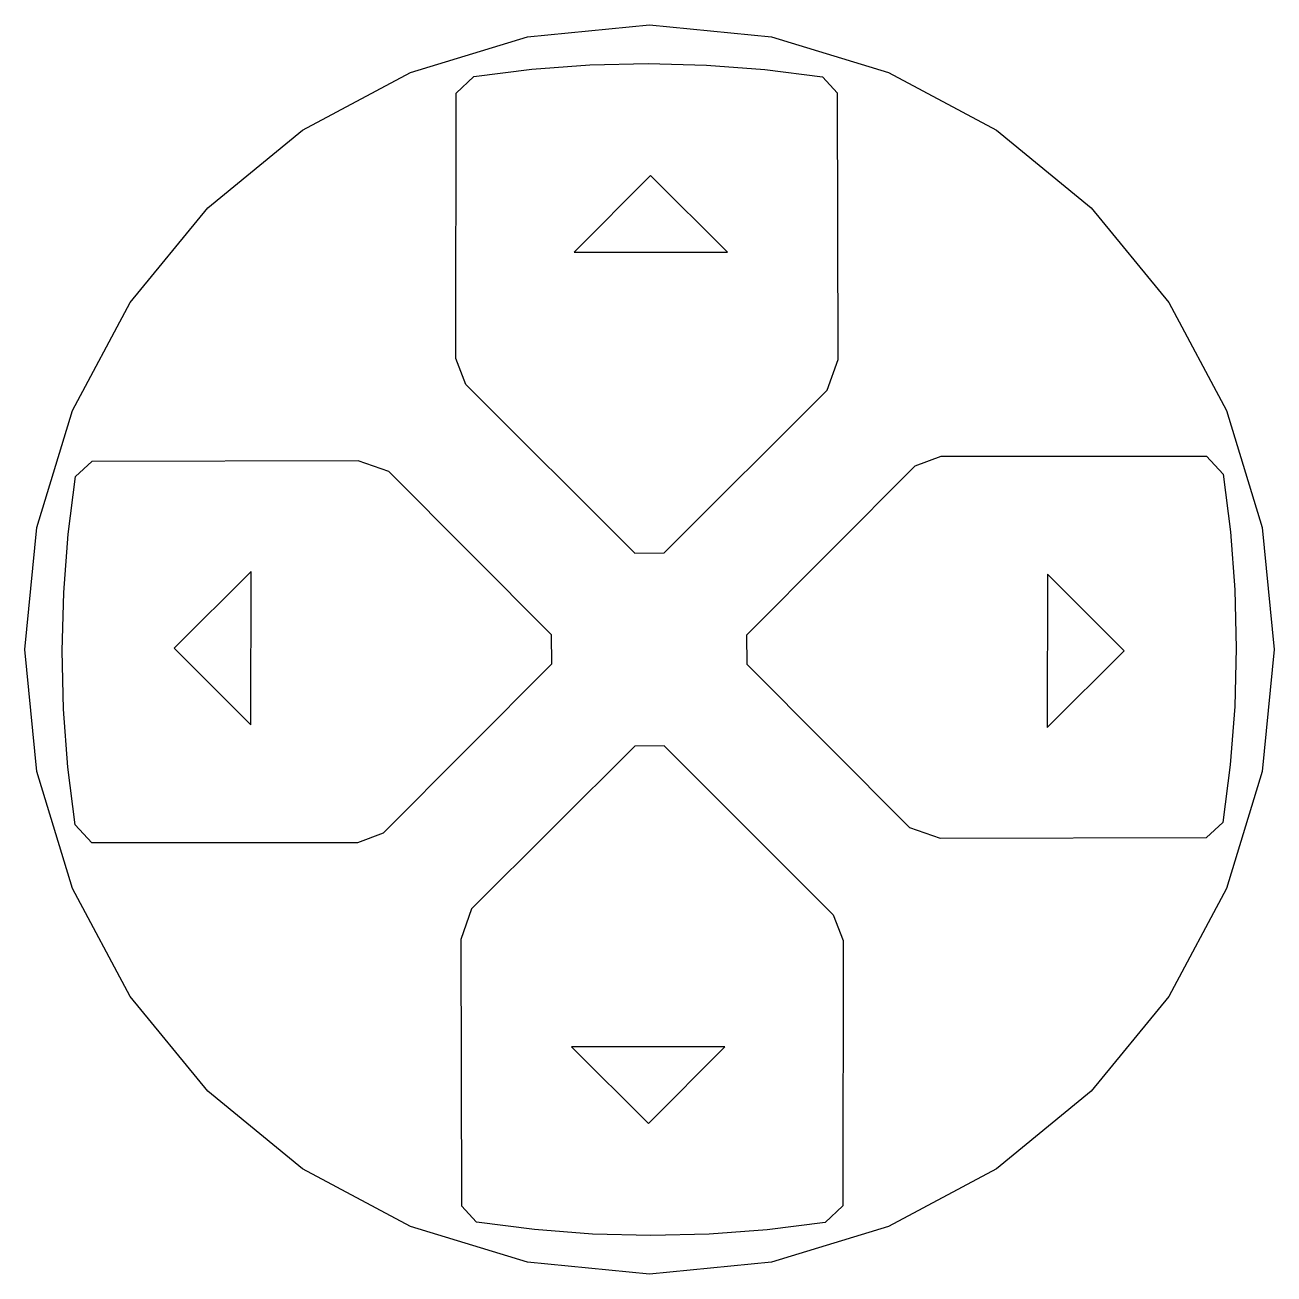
# Model space of a CAD drawing. Header units: millimetres. Extents: x -100 to 100, y -100 to 100.
import ezdxf

# ---------------------------------------------------------------- set-up
doc = ezdxf.new("R2010")
doc.units = ezdxf.units.MM

msp = doc.modelspace()

# ---------------------------------------------------------------- linework, layer by layer
at = {"color": 3}
for p, q in [((-19.69, 98.28), (-0.18, 100.2)), ((-0.18, 100.2), (19.33, 98.28)), ((-38.45, 92.59), (-19.69, 98.28)), ((19.33, 98.28), (38.09, 92.59)), ((-9.72, 93.81), (-0.39, 94.04)), ((-0.39, 94.04), (8.95, 93.79)), ((-55.74, 83.35), (-38.45, 92.59)), ((-28.29, 91.94), (-19.03, 93.11)), ((-19.03, 93.11), (-9.72, 93.81)), ((8.95, 93.79), (18.26, 93.08)), ((18.26, 93.08), (27.52, 91.89)), ((38.09, 92.59), (55.38, 83.35)), ((-31.16, 89.29), (-28.29, 91.94)), ((29.92, 89.29), (27.52, 91.89)), ((-31.17, 46.78), (-31.16, 89.29)), ((30.02, 46.64), (29.92, 89.29)), ((-70.89, 70.91), (-55.74, 83.35)), ((55.38, 83.35), (70.53, 70.91)), ((0, 76.08), (-12.26, 63.81)), ((0, 76.08), (12.29, 63.8)), ((-83.33, 55.76), (-70.89, 70.91)), ((70.53, 70.91), (82.97, 55.76)), ((-12.26, 63.81), (12.29, 63.8)), ((-92.57, 38.47), (-83.33, 55.76)), ((82.97, 55.76), (92.21, 38.47)), ((-29.61, 42.66), (-31.17, 46.78)), ((28.29, 41.74), (30.02, 46.64)), ((-2.51, 15.63), (-29.61, 42.66)), ((2.17, 15.67), (28.29, 41.74)), ((-98.26, 19.71), (-92.57, 38.47)), ((92.21, 38.47), (97.9, 19.71)), ((-89.48, 30.32), (-92.08, 27.91)), ((-46.83, 30.42), (-89.48, 30.32)), ((-41.93, 28.69), (-46.83, 30.42)), ((42.38, 29.62), (46.5, 31.18)), ((46.5, 31.18), (89.02, 31.17)), ((89.02, 31.17), (91.66, 28.3)), ((-15.86, 2.57), (-41.93, 28.69)), ((15.35, 2.52), (42.38, 29.62)), ((91.66, 28.3), (92.83, 19.04)), ((-93.27, 18.65), (-92.08, 27.91)), ((-100.18, 0.2), (-98.26, 19.71)), ((-93.98, 9.34), (-93.27, 18.65)), ((92.83, 19.04), (93.53, 9.73)), ((97.9, 19.71), (99.82, 0.2)), ((-2.51, 15.63), (2.17, 15.67)), ((-76.27, 0.39), (-63.98, 12.68)), ((-64, -11.87), (-63.98, 12.68)), ((63.53, 12.27), (63.52, -12.28)), ((75.8, 0.01), (63.53, 12.27)), ((-94.23, 0.01), (-93.98, 9.34)), ((93.53, 9.73), (93.76, 0.39)), ((-15.82, -2.12), (-15.86, 2.57)), ((15.35, 2.52), (15.4, -2.16)), ((-98.26, -19.31), (-100.18, 0.2)), ((-94, -9.33), (-94.23, 0.01)), ((-76.27, 0.39), (-64, -11.87)), ((75.8, 0.01), (63.52, -12.28)), ((93.76, 0.39), (93.52, -8.94)), ((99.82, 0.2), (97.9, -19.31)), ((-15.82, -2.12), (-42.84, -29.21)), ((15.4, -2.16), (41.46, -28.28)), ((-93.3, -18.64), (-94, -9.33)), ((93.52, -8.94), (92.8, -18.25)), ((-2.54, -15.28), (-28.66, -41.35)), ((2.15, -15.24), (-2.54, -15.28)), ((2.15, -15.24), (29.24, -42.27)), ((-92.57, -38.07), (-98.26, -19.31)), ((-92.13, -27.9), (-93.3, -18.64)), ((92.8, -18.25), (91.61, -27.51)), ((97.9, -19.31), (92.21, -38.07)), ((-89.48, -30.77), (-92.13, -27.9)), ((89.02, -29.91), (91.61, -27.51)), ((-42.84, -29.21), (-46.96, -30.78)), ((41.46, -28.28), (46.36, -30.01)), ((46.36, -30.01), (89.02, -29.91)), ((-46.96, -30.78), (-89.48, -30.77)), ((-83.33, -55.36), (-92.57, -38.07)), ((92.21, -38.07), (82.97, -55.36)), ((-28.66, -41.35), (-30.39, -46.25)), ((29.24, -42.27), (30.81, -46.39)), ((-30.39, -46.25), (-30.29, -88.9)), ((30.81, -46.39), (30.8, -88.9)), ((-70.89, -70.51), (-83.33, -55.36)), ((82.97, -55.36), (70.53, -70.51)), ((11.9, -63.42), (-12.65, -63.41)), ((-0.36, -75.69), (-12.65, -63.41)), ((-0.36, -75.69), (11.9, -63.42)), ((-55.74, -82.95), (-70.89, -70.51)), ((70.53, -70.51), (55.38, -82.95)), ((-38.45, -92.19), (-55.74, -82.95)), ((55.38, -82.95), (38.09, -92.19)), ((-30.29, -88.9), (-27.88, -91.5)), ((30.8, -88.9), (27.93, -91.55)), ((-18.62, -92.69), (-27.88, -91.5)), ((27.93, -91.55), (18.67, -92.72)), ((-19.69, -97.88), (-38.45, -92.19)), ((-9.31, -93.41), (-18.62, -92.69)), ((0.02, -93.65), (-9.31, -93.41)), ((9.36, -93.42), (0.02, -93.65)), ((18.67, -92.72), (9.36, -93.42)), ((38.09, -92.19), (19.33, -97.88)), ((-0.18, -99.8), (-19.69, -97.88)), ((19.33, -97.88), (-0.18, -99.8))]:
    msp.add_line(p, q, dxfattribs=at)

doc.saveas('drawing.dxf')
